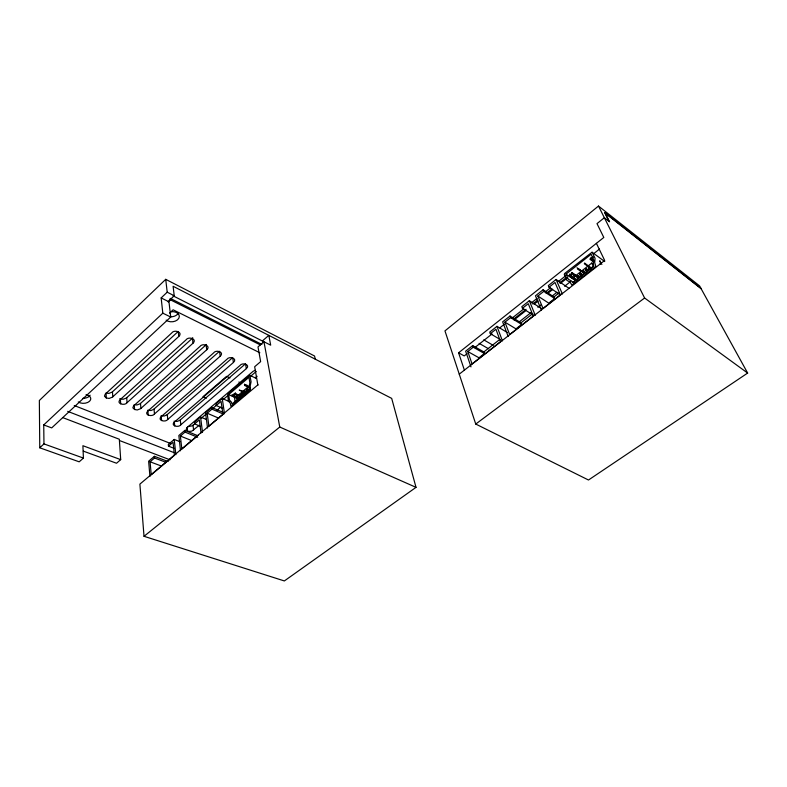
<?xml version="1.0" encoding="UTF-8"?>
<svg xmlns="http://www.w3.org/2000/svg" width="787" height="787" viewBox="0 0 787 787"><rect width="100%" height="100%" fill="white"/><g stroke="black" fill="none" stroke-linecap="round" stroke-linejoin="round"><path stroke-width="1.18" d="M600.235 264.462L600.392 262.622A1.948 1.377 -51.9 0 0 600.274 261.874L599.773 260.733L601.858 264.462M591.578 258.667L590.722 259.543M315.262 359.187L314.554 356.009L165.732 279.336L39.35 400.494L39.763 447.793L79.202 461.831L83.402 458.083L82.91 445.717L120.696 459.628L119.329 439.254L62.753 417.612M178.816 336.413L178.226 331.435L112.079 392.152L108.803 393.421L106.029 392.949L106.324 397.956L109.108 398.429L112.403 397.16L178.816 336.413C183.469 332.183 174.065 329.114 171.684 333.009L105.202 394.198L104.445 396.186L106.324 397.956M39.763 447.793L43.964 443.907L43.738 424.931L162.811 313.167L161.158 297.919L167.198 292.184L165.732 279.336M43.738 424.931L51.696 427.902L170.72 317.033L169.057 302.513L168.202 301.441L174.232 295.755L173.101 286.271L391.68 398.379L416.018 487.35L284.353 580.944L144.021 536.301L139.889 484.113L257.831 384.902L254.663 366.732L260.645 361.617L257.998 346.91L263.96 341.765L270.689 345.168L268.829 335.37L262.927 340.466L263.33 342.64M168.28 302.129L170.612 299.916L260.349 344.942M192.805 337.859L126.323 398.055L123.067 399.304L119.87 398.665M127.061 402.678C124.966 406.043 115.935 403.82 120.037 399.786L186.037 339.856C188.388 336.029 197.675 339.03 193.022 343.191L127.061 402.678L126.697 397.701M169.53 313.157L173.12 309.803L259.828 352.743M206.509 344.45L140.116 403.77L136.889 405.01L134.213 404.567L134.607 409.515L137.292 409.958L140.529 408.719L206.765 349.753C211.428 345.66 202.259 342.719 199.928 346.487L133.623 405.876L132.826 407.804L134.607 409.515M220.232 356.177C224.885 352.153 215.835 349.261 213.533 352.979L147.73 411.168C143.598 415.074 152.432 417.228 154.478 413.952L220.232 356.177L219.494 351.277L153.642 409.378L151.035 410.519L148.251 410.361M233.414 362.473C238.077 358.518 229.135 355.675 226.863 359.344L161.158 416.697C157.026 420.543 165.762 422.658 167.779 419.422L233.414 362.473L232.647 357.593L166.903 414.867L164.306 415.998L161.571 415.841M246.331 368.641C250.994 364.745 242.16 361.951 239.907 365.571L174.33 422.117C170.189 425.895 178.826 427.971 180.823 424.783L246.331 368.641L245.524 363.791L179.898 420.258L177.331 421.37L175.108 421.36M201.029 432.948L199.377 419.894L192.215 425.846L187.906 426.633M199.219 425.295L191.792 431.158L188.477 431.473L186.066 429.909L186.853 427.744L253.099 371.316L255.224 370.264M120.696 459.628L116.535 463.238L83.324 451.128M223.272 412.447L211.733 407.43L205.535 412.703L207.552 428.01M229.745 401.803L222.259 398.468L215.982 403.81L216.218 405.512L222.514 408.266M168.123 461.526L154.39 456.312L148.625 461.212L149.953 476.499M179.908 441.694L174.222 439.431L168.31 444.458L168.487 446.15L174.202 448.393M197.458 435.565L184.817 430.4L178.836 435.506L180.518 450.803M206.214 419.412L200.557 417.012L194.448 422.216L194.655 423.908L199.918 426.101M228.643 394.592L248.948 377.327L249.813 382.472A1.849 1.043 -64.4 0 1 249.784 383.239L249.017 386.938A1.859 1.043 -64.5 0 0 248.987 387.706L249.017 389.654L231.939 404.026L231.496 402.472A1.84 1.023 -65.2 0 0 231.26 401.931L229.656 400.268A1.83 1.013 -65.1 0 1 229.43 399.737L228.643 394.592L235.529 397.691M168.487 446.15L173.051 442.274L174.429 455.319L151.232 474.827L150.081 461.802L154.547 458.004L154.39 456.312M198.285 435.25L181.836 449.092L180.38 436.047L185.014 432.102L184.817 430.4M201.393 418.094L206.046 414.139M212.559 408.601L221.068 401.39L222.967 414.434L208.899 426.259L207.168 413.214L211.959 409.132L211.733 407.43M223.724 399.117L227.443 395.95M250.699 376.186L256.277 371.434M248.584 387.283L244.678 385.482L245.121 385.099L249.302 387.037M236.838 394.287L237.054 395.645L235.303 397.12L234.034 395.094L235.49 393.864L235.303 392.674M216.966 410.273L220.694 407.105M255.254 377.839L257.123 376.265M239.337 395.664L240.222 394.917L240.389 395.95L239.504 396.697L239.337 395.664L240.379 396.127M244.068 391.67L244.954 390.923L245.121 391.956L244.236 392.703L244.068 391.67L245.101 392.142M598.494 206.056L444.96 330.894L475.742 424.055L588.489 480.011L747.65 373.058L699.554 285.868L598.494 206.056L644.612 298.017L747.65 373.058M144.021 536.301L279.769 427.036L263.96 341.765M464.399 370.136L458.585 352.802L603.806 237.458L596.999 223.636L604.347 217.724L609.591 221.826L604.947 212.618L700.833 288.199M484.428 353.53L473.253 347.205L467.793 351.523L478.988 357.79L484.428 353.53L483.848 351.927L472.692 345.591L465.638 351.169L471 366.87M507.31 332.517L496.99 326.339L489.75 332.075L490.34 333.688L500.424 339.63M521.633 324.421L510.625 317.653L504.929 322.149L515.967 328.858L521.633 324.421L521.004 322.818L509.996 316.04L502.647 321.853L508.156 336.403M541.535 308.583L529.326 300.723L521.82 306.674L522.46 308.288L533.419 315.203M554.628 298.548L543.778 291.367L537.875 296.04L548.755 303.143L554.628 298.548L553.95 296.945L543.099 289.754L535.475 295.794L541.476 310.304M569.129 288.396L556.065 279.483L548.332 285.612L549.021 287.216L559.852 294.466M490.34 333.688L495.938 329.261L500.552 341.666L472.052 363.948L467.793 351.523M522.46 308.288L528.274 303.693L533.281 316.069L509.651 334.554L504.929 322.149M549.021 287.216L555.002 282.494L560.364 294.84L543.01 308.406L537.875 296.04M566.05 274.102L591.126 254.27L593.428 259.11A1.958 1.377 -52.2 0 1 593.546 259.858L593.231 263.566A1.968 1.387 -52.1 0 0 593.349 264.314L593.752 266.242L572.798 282.651L571.706 281.293A1.928 1.358 -53.9 0 0 571.264 280.811L568.657 279.444A1.928 1.348 -53.8 0 1 568.214 278.962L566.05 274.102L575.297 280.526M467.114 353.658L464.232 355.931L458.585 352.802M474.787 347.598L492.052 333.954M499.725 327.894L504.526 324.096M512.199 318.037L523.719 308.947M531.392 302.877L537.147 298.332M545.784 291.515L550.575 287.717M558.249 281.657L565.932 275.598M593.752 253.621L599.507 249.066M513.606 319.168L526.08 309.34M532.789 304.048L537.58 300.26M546.217 293.453L551.972 288.918M559.646 282.867L566.355 277.565M584.839 263.311L584.298 263.743L587.859 266.301M592.709 257.103L589.955 259.277L593.673 261.982M576.074 275.883L571.706 272.459L572.218 273.581L570.427 274.997L571.775 277.083L574.5 278.854M593.26 256.985L591.431 258.431L592.788 260.546L590.899 257.31M514.068 319.935L525.637 310.826M534.304 303.989L538.16 300.949M547.801 293.354L552.622 289.557M560.334 283.477L567.083 278.165M591.726 263.084L593.26 266.331L574.953 280.684L573.477 277.427L591.726 263.084L593.585 264.432M583.629 270.994L582.537 271.859L582.99 272.833L584.082 271.968L583.629 270.994L584.446 271.574M518.682 322.296L531.127 312.537M537.816 307.274L540.689 305.022M552.169 296.02L556.96 292.262M564.613 286.252L570.349 281.746M483.848 351.927L499.893 339.354M521.004 322.818L532.769 313.6M553.95 296.945L559.154 292.862M459.254 374.159L604.682 260.458L596.398 243.34M585.843 270.364L586.945 269.508L586.64 268.859L585.538 269.715L586.954 271.171M588.774 268.062L589.886 267.206L589.581 266.547L588.479 267.413L589.896 268.869M475.742 424.055L644.612 298.017M590.889 259.208L592.021 259.12M592.04 252.214L564.584 273.542L564.299 274.496L566.778 280.093A1.928 1.348 -53.9 0 0 567.22 280.575L569.808 281.943A1.928 1.358 -54 0 1 570.25 282.435L571.893 285.14L595.857 266.39L594.834 263.153A1.968 1.387 -52 0 1 594.716 262.396L595.031 258.697A1.968 1.377 -52.1 0 0 594.913 257.949L592.119 252.253L604.741 261.55M43.964 443.907L83.402 458.083M249.823 375.32L227.718 393.864L228.26 400.721A1.83 1.013 -65.1 0 0 228.496 401.252L230.089 402.924A1.84 1.023 -65.3 0 1 230.325 403.456L230.935 406.417L250.453 390.037L250.187 386.692A1.859 1.053 -64.5 0 1 250.217 385.925L250.984 382.226A1.849 1.043 -64.4 0 0 251.014 381.459L249.882 375.36L256.424 378.449M150.081 461.802L161.551 466.091M154.547 458.004L166.008 462.343M119.516 440.543L169.992 459.805M67.702 411.355L173.789 452.535M74.253 405.521L170.671 443.514M180.38 436.047L191.979 440.72M185.014 432.102L197.665 437.247M207.168 413.214L218.727 418.163M211.959 409.132L223.508 414.139M206.292 398.252L202.928 396.766L226.607 376.353L229.952 377.898M279.769 427.036L416.018 487.35M235.49 397.484L232.244 396.018L235.156 393.549L239.484 395.517M232.027 394.651L235.283 396.127M243.586 391.503L239.238 390.086L242.376 391.523M245.426 384.568L247.374 385.473M238.864 382.039L241.097 383.072M162.811 313.167L170.72 317.033M161.158 297.919L168.202 301.441M170.277 298.371L261.884 344.431M167.198 292.184L174.232 295.755M173.101 295.853L262.996 341.312M479.126 343.358L488.668 348.828M483.769 339.866L493.282 345.375M575.74 276.581L572.218 273.581M592.188 259.257L593.978 260.497M574.579 279.759L568.942 275.844L572.533 273.02L576.291 275.647M573.477 277.427L575.356 278.726M569.306 275.214L574.943 279.129M576.989 267.747L581.849 271.19M581.701 271.141L578.13 268.603L577.579 269.036L581.465 271.781M584.593 263.094L588.715 266.095M590.28 258.667L593.998 261.373M701.158 288.78L604.741 212.815L609.069 221.422M170.612 299.916L169.785 299.188L169.864 299.867M235.49 393.864L237.054 395.645M569.916 273.866L571.775 277.083L573.93 275.391L573.339 274.102M573.753 282.12L573.192 281.569L573.644 282.72A1.918 1.348 -53.7 0 0 573.762 282.907M586.167 272.184L586.768 273.492M556.065 279.483L562.38 293.964M543.099 289.754L543.778 291.367M529.326 300.723L535.239 315.243M509.996 316.04L510.625 317.653M496.99 326.339L502.421 340.889M472.692 345.591L473.253 347.205M244.452 384.115L244.678 385.482M242.849 394.858L243.075 396.245M233.857 393.903L234.034 395.094M222.259 398.468L224.492 413.775M206.076 344.824L206.765 349.753M192.382 338.233L193.022 343.191M200.557 417.012L202.515 432.319M193.022 425.216L193.612 430.046M187.158 427.528L187.581 431.158M180.272 419.924L180.823 424.783M174.202 421.035L174.734 425.905M174.222 439.431L175.855 454.729M167.277 414.533L167.779 419.422M161.138 415.654L161.62 420.553M154.016 409.033L154.478 413.952M147.808 410.165L148.251 415.083M140.489 403.426L140.912 408.364M120.342 398.852L120.686 403.829M112.462 391.798L112.777 396.796M90.131 395.212A7.103 4.437 -2.3 0 1 82.91 398.311M86.058 394.68A7.132 4.427 -2.4 0 1 89.541 401.272A7.132 4.427 -2.4 0 1 78.267 401.95M170.907 311.741A7.408 5.076 -4.8 0 1 178.806 318.302A7.408 5.076 -4.8 0 1 166.155 320.142M178.187 313.334A7.378 5.086 -4.7 0 1 170.504 316.807M257.88 384.676A1.84 1.043 -64.4 0 1 257.89 385.237M249.361 385.827L234.595 398.301L235.136 401.744L249.941 389.27L249.361 385.827M237.871 396.904L236.985 397.651L237.153 398.684L238.028 397.937L237.871 396.904M242.583 392.92L241.698 393.667L241.865 394.7L242.75 393.953L242.583 392.92M247.334 388.916L246.439 389.663L246.606 390.706L247.502 389.949L247.334 388.916M242.612 393.087L241.835 394.523L242.612 393.087M244.983 391.09L244.206 392.526L244.983 391.09M247.364 389.083L246.577 390.519L247.364 389.083M237.9 397.071L237.123 398.507L237.9 397.071M240.251 395.084L239.474 396.52L240.251 395.084M577.806 275.578L576.714 276.424L577.156 277.408L578.248 276.552L577.806 275.578M580.708 273.286L579.616 274.142L580.068 275.125L581.16 274.269L580.708 273.286M586.561 268.692L585.459 269.557L585.912 270.531L587.013 269.675L586.561 268.692M589.502 266.39L588.401 267.255L588.853 268.229L589.955 267.364L589.502 266.39M577.874 275.735L576.782 276.581L577.078 277.24L578.17 276.385L577.874 275.735M580.786 273.443L579.694 274.299L579.989 274.958L581.081 274.102L580.786 273.443M583.708 271.151L582.616 272.007L582.911 272.666L584.013 271.81L583.708 271.151"/></g></svg>
